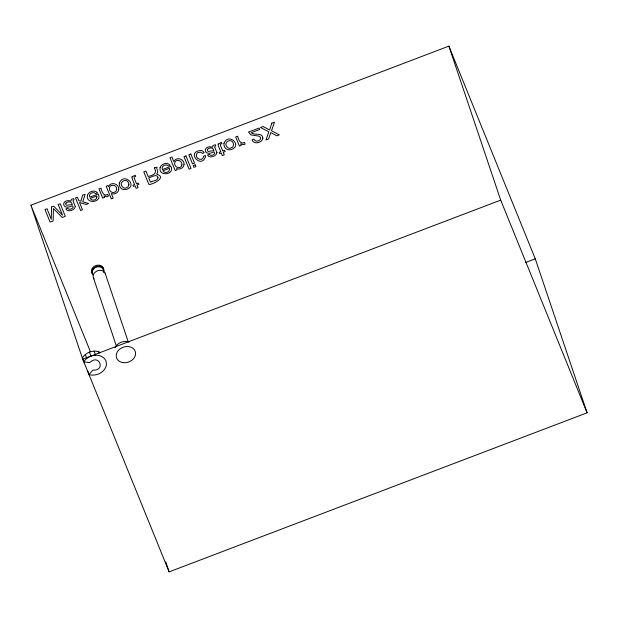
<?xml version="1.0" encoding="UTF-8"?>
<svg xmlns="http://www.w3.org/2000/svg" width="618" height="618" viewBox="0 0 618 618"><rect width="100%" height="100%" fill="white"/><g stroke="black" fill="none" stroke-linecap="round" stroke-linejoin="round"><path stroke-width="0.93" d="M83.801 361.839C88.281 354.292 101.491 352.245 105.948 360.812L106.481 364.612C105.168 372.376 96.246 376.648 89.007 374.655L92.839 370.174C106.211 370.808 99.05 353.287 89.757 362.588L83.801 361.839L82.433 357.768C86.041 352.183 94.036 349.255 100.093 352.399M30.9 205.191L448.877 46.134L535.273 258.811L587.1 412.809L169.123 571.866L82.727 359.189L30.9 205.191L90.437 351.742M82.727 359.189L500.704 200.132L448.877 46.134M525.37 262.588L535.273 258.811M500.704 200.132L587.1 412.809M105.168 273.272L128.22 341.777M93.411 277.745L116.47 346.25M98.617 351.603L99.166 353.233M165.748 561.839L169.123 571.866M94.106 351.055L95.481 355.126M89.448 352.028L90.815 356.107M85.346 354.384L86.721 358.463M87.64 370.576L89.007 374.655M94.098 278.873A6.288 5.021 -18.6 0 1 95.296 272.067A6.288 5.021 -18.6 0 1 103.43 271.24L104.473 272.144A6.288 5.021 -18.6 0 1 105.454 274.546M92.669 273.272A5.57 4.442 -18.6 0 1 96.887 266.953A5.57 4.442 -18.6 0 1 103.33 270.445M115.048 347.834A9.888 7.887 -18.6 0 1 128.992 341.963M91.866 272.947A6.288 5.021 -18.6 0 1 96.617 265.315A6.288 5.021 -18.6 0 1 103.662 270.143M93.04 275.025A6.288 5.021 -18.6 0 1 96.956 266.343A6.288 5.021 -18.6 0 1 103.615 272.515M154.353 167.895C157.636 173.573 153.372 175.234 148.142 176.493L145.948 171.093L143.801 171.912L148.907 184.496C152.847 184.581 167.347 177.25 156.663 174.16L157.853 172.059L156.733 168.212L157.111 167.177L154.353 167.895M128.884 184.403L128.135 186.852L125.693 188.073A2.835 2.263 -18.6 0 1 123.515 187.733C116.393 182.773 127.764 176.107 128.884 184.403M233.565 144.566L232.816 147.014L230.367 148.235A2.835 2.263 -18.6 0 1 228.196 147.895C221.066 142.943 232.438 136.277 233.565 144.566M51.541 207.022L51.286 219.367L47.03 208.737L44.975 209.525L50.081 222.101L53.163 220.927L53.411 208.552L62.263 217.466L65.315 216.308L60.209 203.724L58.162 204.504L62.511 215.095L53.673 206.211L51.541 207.022M205.531 156.439C201.684 169.641 185.616 151.727 200.665 150.514A4.256 3.391 -18.6 0 1 203.005 151.31L204.218 152.669L202.325 153.388L200.688 152.159L197.822 152.638A2.557 2.039 -18.6 0 0 196.601 154.129C194.716 159.096 203.538 161.916 203.476 156.23L205.369 155.512L205.531 156.439M158.046 177.629C157.69 181.035 152.592 180.649 150.468 182.21L148.722 177.914C151.07 177.412 156.98 173.14 158.046 177.629M75.311 206.597C74.817 210.228 67.764 212.708 65.863 208.93L67.686 208.235C68.953 210.336 72.36 208.93 73.241 207.161L72.314 205.701C61.645 211.433 60.464 198.463 71 201.02L71.41 199.398L73.627 198.571L74.09 199.707L72.994 200.68L75.311 206.597M216.926 152.708C216.439 156.331 209.386 158.811 207.486 155.033L209.301 154.346C210.568 156.447 213.982 155.041 214.863 153.272L213.928 151.812C203.268 157.544 202.086 144.573 212.623 147.13L213.032 145.508L215.242 144.674L215.705 145.817L214.616 146.783L216.926 152.708M96.879 196.949C96.995 200.224 91.626 201.476 90.274 198.424L96.717 195.976L96.879 196.949M169.541 169.301C169.649 172.577 164.28 173.828 162.928 170.777L169.371 168.328L169.541 169.301M118.787 189.255C118.756 192.77 114.369 194.917 111.34 193.573L113.194 198.131L111.302 198.857L106.172 186.234L107.965 185.547L108.444 186.721C110.491 181.267 119.143 183.577 118.787 189.255M184.048 164.388C183.994 167.934 179.583 170.112 176.555 168.583L177.049 169.803L175.157 170.522L169.965 157.737L171.912 156.995L173.812 161.677C176.084 156.393 184.419 158.749 184.048 164.388M116.624 189.193C116.895 193.743 109.409 193.519 109.486 189.031C108.629 183.948 117.065 184.009 116.624 189.193M119.313 183.129C118.849 185.593 120.278 188.328 122.611 189.286A5.122 4.079 -18.6 0 0 125.933 189.51C138.702 186.149 123.963 171.673 119.313 183.129M223.986 143.291C223.531 145.763 224.952 148.498 227.293 149.456A5.122 4.079 -18.6 0 0 230.607 149.68C243.376 146.311 228.637 131.843 223.986 143.291M132.013 176.872L132.105 178.494L134.569 184.558L133.001 185.161L133.511 186.42L135.079 185.817L136.122 188.382L138.092 187.633L137.049 185.068L138.903 184.365L138.393 183.106L136.539 183.809L134.106 177.829L134.261 177.026L135.666 176.416L135.172 175.195L132.013 176.872M218.208 144.071L218.301 145.686L220.773 151.758L219.205 152.352L219.714 153.612L221.283 153.017L222.318 155.582L224.288 154.832L223.252 152.267L225.099 151.564L224.589 150.305L222.743 151.008L220.309 145.021L220.456 144.226L221.87 143.608L221.375 142.395L218.208 144.071M87.47 195.203C85.408 204.682 102.665 202.573 98.216 193.982L89.726 197.219C88.026 193.735 93.341 191.055 95.643 193.558L97.559 192.831C94.84 189.494 88.691 191.263 87.47 195.203M160.124 167.555C158.069 177.034 175.319 174.917 170.869 166.335L162.379 169.571C160.68 166.088 165.995 163.407 168.305 165.91L170.213 165.184C167.493 161.846 161.344 163.615 160.124 167.555M262.889 138.1C262.271 142.874 253.844 144.944 252.036 139.861L254.013 139.112C254.987 142.379 260.124 141.445 260.665 138.44L259.908 136.617L258.927 136.114L251.07 134.94L248.444 132.097L259.073 128.05L259.668 129.502L251.209 132.723C254.353 135.751 262.465 132.082 262.889 138.1M181.908 164.944C180.827 170.329 173.009 166.845 174.925 162.186C176.933 158.339 182.549 160.981 181.908 164.944M82.619 195.195L80.888 201.198L78.772 200.634L77.374 197.196L75.504 197.907L80.61 210.483L82.488 209.772L79.513 202.465L86.095 204.458L88.583 203.515L82.758 201.769L85.106 194.245L82.619 195.195M271.812 123.198L269.626 130.004L263.121 126.505L260.526 127.493L268.838 131.781L265.995 139.938L268.683 138.911L270.792 132.561L276.771 135.836L279.328 134.863L271.511 130.761L274.485 122.186L271.812 123.198M65.894 203.16L65.709 204.45L66.644 205.307L72.306 204.512C71.951 201.314 67.671 201.128 65.894 203.16M207.517 149.27L207.331 150.56L208.258 151.418L213.921 150.614C213.573 147.416 209.293 147.238 207.517 149.27M107.764 194.523C103.739 197.003 101.561 191.263 100.95 188.22L98.996 188.961L102.727 198.131L104.573 197.428L103.932 195.844L106.659 196.678L108.428 196.153L107.764 194.523M244.465 142.503C240.441 144.983 238.254 139.243 237.644 136.199L235.697 136.941L239.421 146.111L241.275 145.408L240.634 143.824L243.361 144.666L245.13 144.133L244.465 142.503M185.925 155.883L183.979 156.624L189.085 169.201L191.032 168.467L185.925 155.883M190.823 154.021L188.845 154.77L192.553 163.901L194.531 163.144L190.823 154.021M195.226 164.851L193.249 165.609L193.952 167.354L195.937 166.597L195.226 164.851M122.658 362.573A9.888 7.887 -18.6 0 0 135.458 352.098A9.888 7.887 -18.6 0 0 119.637 349.224A9.888 7.887 -18.6 0 0 122.658 362.573"/></g></svg>
